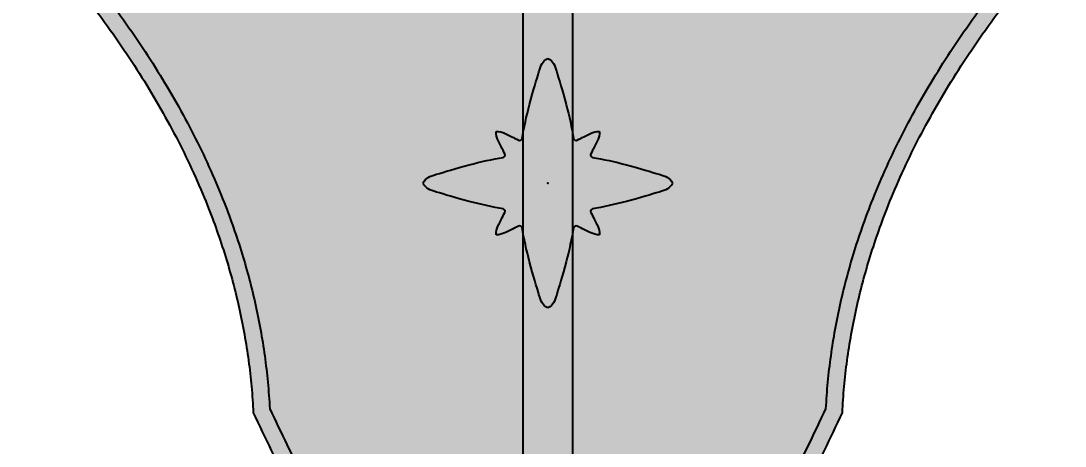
# Model space of a CAD drawing. Header units: metres. Extents: x -6.5 to 29.8, y -1.8 to 5.3.
# Drawn here: x 11.109 to 11.736, y 2.497 to 2.753 of the extents above; entities that cross this region are included whole.
import ezdxf

# ---------------------------------------------------------------- set-up
doc = ezdxf.new("R2010")
doc.units = ezdxf.units.M
for name, color, linetype, true_color in [('BANDERA$BORDE', 40, 'Continuous', 0xffbf00), ('BANDERA$ESTRELLAS$GRANDE', 252, 'Continuous', 0x696969), ('ESTRUCTURA', 4, 'Continuous', 0x00ffff), ('FONDO', 7, 'Continuous', 0x0f132e)]:
    doc.layers.add(name, color=color, linetype=linetype, true_color=true_color)
doc.styles.add('Predeterminado', font='')
doc.styles.get('Predeterminado').set_extended_font_data('Arial')
doc.dimstyles.new('Predeterminado', dxfattribs={"dimscale": 0.05, "dimtxt": 1, "dimasz": 1, "dimexe": 0.5, "dimexo": 0.5, "dimgap": 0.25, "dimtad": 1, "dimtoh": 1, "dimzin": 1, "dimdsep": 46, "dimtxsty": 'Predeterminado', "dimcen": 0.5, "dimazin": 1, "dimtfac": 1, "dimtdec": 4, "dimtix": 1, "dimtofl": 0, "dimtmove": 1, "dimatfit": 3, "dimfxl": 1, "dimtolj": 1, "dimtzin": 1, "dimarcsym": 0})

# ---------------------------------------------------------------- blocks, each defined once
blk = doc.blocks.new('*D171')
at = {"layer": 'Defpoints', "color": 0}
for p in [(11.87212, 2.51746), (11.33021, 1.67012), (12.17005, 1.67012)]:
    blk.add_point(p, dxfattribs=at)
at = {"layer": 'FONDO', "color": 0, "lineweight": -2}
for p, q in [((11.89712, 2.51746), (12.19505, 2.51746)), ((12.17005, 2.46746), (12.17005, 1.72012)), ((11.35521, 1.67012), (12.19505, 1.67012))]:
    blk.add_line(p, q, dxfattribs=at)
at = {"layer": 'FONDO', "color": 0}
for points in [[(12.17838, 2.46746), (12.16172, 2.46746), (12.17005, 2.51746)], [(12.16172, 1.72012), (12.17838, 1.72012), (12.17005, 1.67012)]]:
    blk.add_solid(points, dxfattribs=at)
at = {"layer": 'FONDO', "color": 0, "insert": (12.13202, 2.09379), "char_height": 0.05, "attachment_point": 5, "rotation": 90, "style": 'Predeterminado'}
blk.add_mtext('\\A1;0.85', dxfattribs=at)
blk = doc.blocks.new('*D172')
at = {"layer": 'Defpoints', "color": 0}
for p in [(11.22541, 3.47012), (10.2239, 1.67012), (10.67408, 1.67012)]:
    blk.add_point(p, dxfattribs=at)
at = {"layer": 'FONDO', "color": 0, "lineweight": -2}
for p, q in [((11.20041, 3.47012), (10.64908, 3.47012)), ((10.67408, 3.42012), (10.67408, 1.72012)), ((10.2489, 1.67012), (10.69908, 1.67012))]:
    blk.add_line(p, q, dxfattribs=at)
at = {"layer": 'FONDO', "color": 0}
for points in [[(10.68241, 3.42012), (10.66574, 3.42012), (10.67408, 3.47012)], [(10.66574, 1.72012), (10.68241, 1.72012), (10.67408, 1.67012)]]:
    blk.add_solid(points, dxfattribs=at)
at = {"layer": 'FONDO', "color": 0, "insert": (10.63605, 2.57012), "char_height": 0.05, "attachment_point": 5, "rotation": 90, "style": 'Predeterminado'}
blk.add_mtext('\\A1;1.80', dxfattribs=at)
blk = doc.blocks.new('*D175')
at = {"layer": 'Defpoints', "color": 0}
for p in [(11.41041, 3.47012), (10.80996, 2.27012), (11.42541, 2.27012)]:
    blk.add_point(p, dxfattribs=at)
at = {"layer": 'FONDO', "color": 0, "lineweight": -2}
for p, q in [((11.38541, 3.47012), (10.78496, 3.47012)), ((10.80996, 3.42012), (10.80996, 2.32012)), ((11.40041, 2.27012), (10.78496, 2.27012))]:
    blk.add_line(p, q, dxfattribs=at)
at = {"layer": 'FONDO', "color": 0}
for points in [[(10.8183, 3.42012), (10.80163, 3.42012), (10.80996, 3.47012)], [(10.80163, 2.32012), (10.8183, 2.32012), (10.80996, 2.27012)]]:
    blk.add_solid(points, dxfattribs=at)
at = {"layer": 'FONDO', "color": 0, "insert": (10.77194, 2.87012), "char_height": 0.05, "attachment_point": 5, "rotation": 90, "style": 'Predeterminado'}
blk.add_mtext('\\A1;1.20', dxfattribs=at)

msp = doc.modelspace()

# ---------------------------------------------------------------- hatches: boundary and pattern name
at = {"layer": 'BANDERA$BORDE'}
h = msp.add_hatch(color=256, dxfattribs=at)
h.paths.add_polyline_path([(11.22541, 3.47012), (11.22538, 3.4679), (11.22531, 3.46566), (11.22518, 3.4634), (11.225, 3.46113), (11.22477, 3.45885), (11.22448, 3.45655), (11.22414, 3.45424), (11.22374, 3.45192), (11.22328, 3.4496), (11.22276, 3.44727), (11.22219, 3.44494), (11.22155, 3.4426), (11.22085, 3.44027), (11.22009, 3.43794), (11.21927, 3.43562), (11.21839, 3.43331), (11.21744, 3.43101), (11.21644, 3.42872), (11.21537, 3.42644), (11.21424, 3.42419), (11.21305, 3.42195), (11.21179, 3.41974), (11.21048, 3.41756), (11.20911, 3.4154), (11.20768, 3.41327), (11.20619, 3.41117), (11.20464, 3.40911), (11.20304, 3.40709), (11.20139, 3.4051), (11.19968, 3.40316), (11.19793, 3.40126), (11.19612, 3.39941), (11.19427, 3.3976), (11.19237, 3.39584), (11.19042, 3.39414), (11.18844, 3.39248), (11.18642, 3.39088), (11.18435, 3.38934), (11.18226, 3.38785), (11.18013, 3.38642), (11.17797, 3.38505), (11.17579, 3.38373), (11.17357, 3.38248), (11.17134, 3.38129), (11.16908, 3.38016), (11.16681, 3.37909), (11.16452, 3.37808), (11.16222, 3.37714), (11.15991, 3.37626), (11.15758, 3.37544), (11.15526, 3.37468), (11.15292, 3.37398), (11.15059, 3.37334), (11.14826, 3.37276), (11.14593, 3.37225), (11.14361, 3.37179), (11.14129, 3.37139), (11.13898, 3.37104), (11.13668, 3.37076), (11.13439, 3.37052), (11.13212, 3.37034), (11.12987, 3.37022), (11.12763, 3.37014), (11.12541, 3.37012), (11.12541, 2.79463), (11.13949, 2.77773), (11.15271, 2.76077), (11.16509, 2.74376), (11.17096, 2.73523), (11.17661, 2.72669), (11.18205, 2.71813), (11.18728, 2.70956), (11.1923, 2.70097), (11.1971, 2.69238), (11.20169, 2.68376), (11.20607, 2.67514), (11.21023, 2.66649), (11.21418, 2.65784), (11.21792, 2.64917), (11.22144, 2.64049), (11.22475, 2.63179), (11.22785, 2.62308), (11.23074, 2.61436), (11.23341, 2.60562), (11.23587, 2.59686), (11.23812, 2.5881), (11.24015, 2.57932), (11.24197, 2.57052), (11.24358, 2.56171), (11.24497, 2.55289), (11.24616, 2.54405), (11.24712, 2.5352), (11.24788, 2.52633), (11.24842, 2.51746), (11.25785, 2.49756), (11.26749, 2.47826), (11.27735, 2.45955), (11.28744, 2.44143), (11.29773, 2.4239), (11.30825, 2.40696), (11.31898, 2.39062), (11.32994, 2.37486), (11.34111, 2.3597), (11.3525, 2.34513), (11.3641, 2.33115), (11.37593, 2.31776), (11.38797, 2.30496), (11.40023, 2.29276), (11.41271, 2.28114), (11.41903, 2.27556), (11.42541, 2.27012), (11.43178, 2.27556), (11.43811, 2.28114), (11.45059, 2.29276), (11.46285, 2.30496), (11.47489, 2.31776), (11.48671, 2.33115), (11.49832, 2.34513), (11.50971, 2.3597), (11.52088, 2.37486), (11.53183, 2.39062), (11.54257, 2.40696), (11.55308, 2.4239), (11.56338, 2.44143), (11.57346, 2.45955), (11.58333, 2.47826), (11.59297, 2.49756), (11.6024, 2.51746), (11.60294, 2.52633), (11.60369, 2.5352), (11.60466, 2.54405), (11.60584, 2.55289), (11.60724, 2.56171), (11.60885, 2.57052), (11.61067, 2.57932), (11.6127, 2.5881), (11.61495, 2.59686), (11.61741, 2.60562), (11.62008, 2.61436), (11.62297, 2.62308), (11.62606, 2.63179), (11.62938, 2.64049), (11.6329, 2.64917), (11.63664, 2.65784), (11.64059, 2.66649), (11.64475, 2.67514), (11.64913, 2.68376), (11.65372, 2.69238), (11.65852, 2.70097), (11.66354, 2.70956), (11.66877, 2.71813), (11.67421, 2.72669), (11.67986, 2.73523), (11.68573, 2.74376), (11.6981, 2.76077), (11.71133, 2.77773), (11.72541, 2.79463), (11.72541, 3.37012), (11.72319, 3.37014), (11.72095, 3.37022), (11.7187, 3.37034), (11.71642, 3.37052), (11.71414, 3.37076), (11.71184, 3.37104), (11.70953, 3.37139), (11.70721, 3.37179), (11.70489, 3.37225), (11.70256, 3.37276), (11.70023, 3.37334), (11.69789, 3.37398), (11.69556, 3.37468), (11.69323, 3.37544), (11.69091, 3.37626), (11.6886, 3.37714), (11.6863, 3.37808), (11.68401, 3.37909), (11.68173, 3.38016), (11.67948, 3.38129), (11.67724, 3.38248), (11.67503, 3.38373), (11.67285, 3.38505), (11.67069, 3.38642), (11.66856, 3.38785), (11.66646, 3.38934), (11.6644, 3.39088), (11.66238, 3.39248), (11.66039, 3.39414), (11.65845, 3.39584), (11.65655, 3.3976), (11.6547, 3.39941), (11.65289, 3.40126), (11.65113, 3.40316), (11.64943, 3.4051), (11.64777, 3.40709), (11.64617, 3.40911), (11.64463, 3.41117), (11.64314, 3.41327), (11.64171, 3.4154), (11.64034, 3.41756), (11.63902, 3.41974), (11.63777, 3.42195), (11.63658, 3.42419), (11.63545, 3.42644), (11.63438, 3.42872), (11.63337, 3.43101), (11.63243, 3.43331), (11.63155, 3.43562), (11.63073, 3.43794), (11.62997, 3.44027), (11.62927, 3.4426), (11.62863, 3.44494), (11.62805, 3.44727), (11.62754, 3.4496), (11.62708, 3.45192), (11.62668, 3.45424), (11.62633, 3.45655), (11.62605, 3.45885), (11.62581, 3.46113), (11.62563, 3.4634), (11.62551, 3.46566), (11.62543, 3.4679), (11.62541, 3.47012)], flags=0)
h.paths.add_polyline_path([(11.23495, 3.46012), (11.23473, 3.45792), (11.23446, 3.45571), (11.23415, 3.4535), (11.23378, 3.45127), (11.23337, 3.44904), (11.23291, 3.44681), (11.2324, 3.44457), (11.23184, 3.44233), (11.23123, 3.44009), (11.23057, 3.43785), (11.22986, 3.43561), (11.22909, 3.43337), (11.22827, 3.43115), (11.22741, 3.42893), (11.22649, 3.42672), (11.22551, 3.42452), (11.22449, 3.42233), (11.22341, 3.42016), (11.22228, 3.41801), (11.22111, 3.41588), (11.21988, 3.41376), (11.2186, 3.41167), (11.21727, 3.4096), (11.21589, 3.40756), (11.21446, 3.40554), (11.21298, 3.40355), (11.21146, 3.4016), (11.20989, 3.39968), (11.20828, 3.39779), (11.20663, 3.39593), (11.20493, 3.39411), (11.20319, 3.39234), (11.20141, 3.3906), (11.1996, 3.3889), (11.19774, 3.38724), (11.19585, 3.38563), (11.19393, 3.38406), (11.19197, 3.38254), (11.18999, 3.38107), (11.18797, 3.37964), (11.18593, 3.37826), (11.18386, 3.37693), (11.18177, 3.37565), (11.17965, 3.37442), (11.17752, 3.37324), (11.17536, 3.37212), (11.17319, 3.37104), (11.17101, 3.37001), (11.16881, 3.36904), (11.1666, 3.36812), (11.16438, 3.36725), (11.16215, 3.36644), (11.15992, 3.36567), (11.15768, 3.36496), (11.15544, 3.3643), (11.1532, 3.36369), (11.15096, 3.36313), (11.14872, 3.36262), (11.14648, 3.36216), (11.14425, 3.36174), (11.14203, 3.36138), (11.13981, 3.36107), (11.13761, 3.3608), (11.13541, 3.36057), (11.13541, 2.79833), (11.14938, 2.78138), (11.16252, 2.76437), (11.17481, 2.7473), (11.18065, 2.73874), (11.18627, 2.73017), (11.19168, 2.72158), (11.19689, 2.71298), (11.20188, 2.70436), (11.20666, 2.69573), (11.21124, 2.68708), (11.2156, 2.67842), (11.21976, 2.66974), (11.22371, 2.66105), (11.22744, 2.65234), (11.23097, 2.64362), (11.23428, 2.63488), (11.23739, 2.62612), (11.24029, 2.61735), (11.24297, 2.60857), (11.24545, 2.59977), (11.24772, 2.59096), (11.24978, 2.58213), (11.25162, 2.57328), (11.25326, 2.56442), (11.25469, 2.55555), (11.25591, 2.54666), (11.25692, 2.53776), (11.25772, 2.52884), (11.25831, 2.5199), (11.26728, 2.50103), (11.27645, 2.48271), (11.28581, 2.46493), (11.29537, 2.44769), (11.30513, 2.431), (11.31508, 2.41485), (11.32523, 2.39925), (11.33557, 2.38419), (11.34612, 2.36967), (11.35686, 2.35569), (11.36779, 2.34226), (11.37892, 2.32938), (11.39025, 2.31703), (11.40177, 2.30523), (11.41349, 2.29398), (11.42541, 2.28326), (11.43733, 2.29398), (11.44905, 2.30523), (11.46057, 2.31703), (11.4719, 2.32938), (11.48303, 2.34226), (11.49396, 2.35569), (11.5047, 2.36967), (11.51524, 2.38419), (11.52559, 2.39925), (11.53574, 2.41485), (11.54569, 2.431), (11.55545, 2.44769), (11.56501, 2.46493), (11.57437, 2.48271), (11.58354, 2.50103), (11.59251, 2.5199), (11.5931, 2.52884), (11.5939, 2.53776), (11.59491, 2.54666), (11.59613, 2.55555), (11.59756, 2.56442), (11.59919, 2.57328), (11.60104, 2.58213), (11.6031, 2.59096), (11.60537, 2.59977), (11.60784, 2.60857), (11.61053, 2.61735), (11.61343, 2.62612), (11.61653, 2.63488), (11.61985, 2.64362), (11.62338, 2.65234), (11.62711, 2.66105), (11.63106, 2.66974), (11.63521, 2.67842), (11.63958, 2.68708), (11.64415, 2.69573), (11.64894, 2.70436), (11.65393, 2.71298), (11.65914, 2.72158), (11.66455, 2.73017), (11.67017, 2.73874), (11.67601, 2.7473), (11.6883, 2.76437), (11.70144, 2.78138), (11.71541, 2.79833), (11.71541, 3.36057), (11.71321, 3.3608), (11.71101, 3.36107), (11.70879, 3.36138), (11.70657, 3.36174), (11.70434, 3.36216), (11.7021, 3.36262), (11.69986, 3.36313), (11.69762, 3.36369), (11.69538, 3.3643), (11.69314, 3.36496), (11.6909, 3.36567), (11.68867, 3.36644), (11.68644, 3.36725), (11.68422, 3.36812), (11.68201, 3.36904), (11.67981, 3.37001), (11.67762, 3.37104), (11.67545, 3.37212), (11.6733, 3.37324), (11.67117, 3.37442), (11.66905, 3.37565), (11.66696, 3.37693), (11.66489, 3.37826), (11.66285, 3.37964), (11.66083, 3.38107), (11.65885, 3.38254), (11.65689, 3.38406), (11.65497, 3.38563), (11.65308, 3.38724), (11.65122, 3.3889), (11.64941, 3.3906), (11.64763, 3.39234), (11.64589, 3.39411), (11.64419, 3.39593), (11.64254, 3.39779), (11.64092, 3.39968), (11.63936, 3.4016), (11.63783, 3.40355), (11.63636, 3.40554), (11.63493, 3.40756), (11.63355, 3.4096), (11.63222, 3.41167), (11.63094, 3.41376), (11.62971, 3.41588), (11.62853, 3.41801), (11.62741, 3.42016), (11.62633, 3.42233), (11.62531, 3.42452), (11.62433, 3.42672), (11.62341, 3.42893), (11.62254, 3.43115), (11.62173, 3.43337), (11.62096, 3.43561), (11.62025, 3.43785), (11.61959, 3.44009), (11.61898, 3.44233), (11.61842, 3.44457), (11.61791, 3.44681), (11.61745, 3.44904), (11.61704, 3.45127), (11.61667, 3.4535), (11.61636, 3.45571), (11.61609, 3.45792), (11.61586, 3.46012)], flags=0)
at = {"layer": 'BANDERA$ESTRELLAS$GRANDE'}
msp.add_hatch(color=256, dxfattribs=at).paths.add_polyline_path([(11.45123, 2.63789), (11.45478, 2.63075), (11.45519, 2.62986), (11.45557, 2.62899), (11.45574, 2.62856), (11.4559, 2.62815), (11.45604, 2.62774), (11.45617, 2.62734), (11.45623, 2.62714), (11.45628, 2.62695), (11.45633, 2.62675), (11.45637, 2.62657), (11.45641, 2.62638), (11.45644, 2.62619), (11.45647, 2.62601), (11.45649, 2.62583), (11.4565, 2.62565), (11.45651, 2.62557), (11.45651, 2.62548), (11.45651, 2.62539), (11.45651, 2.62531), (11.45651, 2.62522), (11.45651, 2.62514), (11.4565, 2.62506), (11.4565, 2.62497), (11.45649, 2.62489), (11.45648, 2.62481), (11.45647, 2.62473), (11.45645, 2.62465), (11.45644, 2.62457), (11.45642, 2.62449), (11.45634, 2.62447), (11.45626, 2.62446), (11.45618, 2.62445), (11.4561, 2.62443), (11.45602, 2.62442), (11.45594, 2.62441), (11.45586, 2.62441), (11.45577, 2.6244), (11.45569, 2.6244), (11.4556, 2.6244), (11.45552, 2.6244), (11.45543, 2.6244), (11.45534, 2.6244), (11.45526, 2.62441), (11.45508, 2.62442), (11.4549, 2.62444), (11.45472, 2.62447), (11.45453, 2.6245), (11.45435, 2.62454), (11.45416, 2.62458), (11.45396, 2.62463), (11.45377, 2.62468), (11.45357, 2.62474), (11.45317, 2.62487), (11.45276, 2.62501), (11.45235, 2.62517), (11.45192, 2.62534), (11.45105, 2.62572), (11.44312, 2.62958), (11.44308, 2.6296), (11.44304, 2.62962), (11.443, 2.62964), (11.44296, 2.62966), (11.44292, 2.62968), (11.44288, 2.6297), (11.44284, 2.62971), (11.4428, 2.62973), (11.44275, 2.62974), (11.44271, 2.62975), (11.44266, 2.62976), (11.44262, 2.62977), (11.44257, 2.62978), (11.44253, 2.62979), (11.44248, 2.62979), (11.44244, 2.62979), (11.44239, 2.6298), (11.44235, 2.6298), (11.4423, 2.6298), (11.44225, 2.62979), (11.44221, 2.62979), (11.44216, 2.62978), (11.44212, 2.62978), (11.44207, 2.62977), (11.44203, 2.62976), (11.44199, 2.62975), (11.44194, 2.62974), (11.4419, 2.62973), (11.44186, 2.62971), (11.44182, 2.6297), (11.44178, 2.62968), (11.44174, 2.62966), (11.4417, 2.62965), (11.44166, 2.62963), (11.44162, 2.6296), (11.44158, 2.62958), (11.44154, 2.62956), (11.44151, 2.62953), (11.44147, 2.62951), (11.44143, 2.62948), (11.4414, 2.62945), (11.44136, 2.62942), (11.44133, 2.62939), (11.4413, 2.62936), (11.44127, 2.62933), (11.44124, 2.62929), (11.44121, 2.62926), (11.44118, 2.62922), (11.44115, 2.62918), (11.44112, 2.62915), (11.4411, 2.62911), (11.44107, 2.62907), (11.44105, 2.62903), (11.44103, 2.62899), (11.44101, 2.62895), (11.44099, 2.62891), (11.44097, 2.62887), (11.44096, 2.62882), (11.44094, 2.62878), (11.44093, 2.62874), (11.44092, 2.6287), (11.44091, 2.62865), (11.4409, 2.62861), (11.44089, 2.62857), (11.44, 2.62381), (11.43893, 2.61869), (11.43773, 2.61344), (11.43646, 2.6083), (11.43485, 2.60229), (11.43075, 2.5886), (11.43005, 2.5864), (11.42983, 2.58577), (11.42961, 2.58518), (11.4295, 2.5849), (11.42938, 2.58463), (11.42926, 2.58437), (11.42914, 2.58412), (11.42901, 2.58388), (11.42888, 2.58365), (11.42874, 2.58342), (11.42866, 2.58331), (11.42859, 2.5832), (11.42851, 2.58309), (11.42843, 2.58298), (11.42835, 2.58287), (11.42827, 2.58277), (11.42819, 2.58267), (11.4281, 2.58257), (11.42801, 2.58246), (11.42792, 2.58237), (11.42782, 2.58227), (11.42773, 2.58217), (11.42762, 2.58207), (11.42752, 2.58198), (11.42742, 2.58188), (11.42731, 2.58179), (11.42708, 2.5816), (11.42684, 2.58141), (11.42658, 2.58123), (11.42631, 2.58105), (11.42603, 2.58087), (11.42573, 2.58068), (11.42541, 2.5805), (11.42509, 2.58068), (11.42479, 2.58087), (11.42451, 2.58105), (11.42424, 2.58123), (11.42398, 2.58141), (11.42374, 2.5816), (11.42351, 2.58179), (11.4234, 2.58188), (11.4233, 2.58198), (11.42319, 2.58207), (11.42309, 2.58217), (11.423, 2.58227), (11.4229, 2.58237), (11.42281, 2.58246), (11.42272, 2.58257), (11.42263, 2.58267), (11.42255, 2.58277), (11.42246, 2.58287), (11.42238, 2.58298), (11.42231, 2.58309), (11.42223, 2.5832), (11.42215, 2.58331), (11.42208, 2.58342), (11.42194, 2.58365), (11.42181, 2.58388), (11.42168, 2.58412), (11.42156, 2.58437), (11.42144, 2.58463), (11.42132, 2.5849), (11.42121, 2.58518), (11.42099, 2.58577), (11.42077, 2.5864), (11.41752, 2.59693), (11.41597, 2.60229), (11.41436, 2.6083), (11.41309, 2.61344), (11.41189, 2.61869), (11.41082, 2.62381), (11.40993, 2.62857), (11.40992, 2.62861), (11.40991, 2.62865), (11.4099, 2.6287), (11.40989, 2.62874), (11.40988, 2.62878), (11.40986, 2.62882), (11.40984, 2.62887), (11.40983, 2.62891), (11.40981, 2.62895), (11.40979, 2.62899), (11.40977, 2.62903), (11.40974, 2.62907), (11.40972, 2.62911), (11.4097, 2.62915), (11.40967, 2.62918), (11.40964, 2.62922), (11.40961, 2.62926), (11.40958, 2.62929), (11.40955, 2.62933), (11.40952, 2.62936), (11.40949, 2.62939), (11.40945, 2.62942), (11.40942, 2.62945), (11.40938, 2.62948), (11.40935, 2.62951), (11.40931, 2.62953), (11.40927, 2.62956), (11.40924, 2.62958), (11.4092, 2.6296), (11.40916, 2.62963), (11.40912, 2.62965), (11.40908, 2.62966), (11.40904, 2.62968), (11.409, 2.6297), (11.40896, 2.62971), (11.40892, 2.62973), (11.40888, 2.62974), (11.40883, 2.62975), (11.40879, 2.62976), (11.40874, 2.62977), (11.4087, 2.62978), (11.40865, 2.62978), (11.40861, 2.62979), (11.40856, 2.62979), (11.40852, 2.6298), (11.40847, 2.6298), (11.40843, 2.6298), (11.40838, 2.62979), (11.40833, 2.62979), (11.40829, 2.62979), (11.40824, 2.62978), (11.4082, 2.62977), (11.40815, 2.62976), (11.40811, 2.62975), (11.40807, 2.62974), (11.40802, 2.62973), (11.40798, 2.62971), (11.40794, 2.6297), (11.4079, 2.62968), (11.40785, 2.62966), (11.40781, 2.62964), (11.40778, 2.62962), (11.40774, 2.6296), (11.4077, 2.62958), (11.40066, 2.62613), (11.39976, 2.62572), (11.39889, 2.62534), (11.39847, 2.62517), (11.39805, 2.62501), (11.39765, 2.62487), (11.39725, 2.62474), (11.39705, 2.62468), (11.39685, 2.62463), (11.39666, 2.62458), (11.39647, 2.62454), (11.39628, 2.6245), (11.3961, 2.62447), (11.39592, 2.62444), (11.39574, 2.62442), (11.39556, 2.62441), (11.39547, 2.6244), (11.39539, 2.6244), (11.3953, 2.6244), (11.39521, 2.6244), (11.39513, 2.6244), (11.39505, 2.6244), (11.39496, 2.62441), (11.39488, 2.62441), (11.3948, 2.62442), (11.39472, 2.62443), (11.39464, 2.62445), (11.39456, 2.62446), (11.39448, 2.62447), (11.3944, 2.62449), (11.39438, 2.62457), (11.39437, 2.62465), (11.39435, 2.62473), (11.39434, 2.62481), (11.39433, 2.62489), (11.39432, 2.62497), (11.39431, 2.62506), (11.39431, 2.62514), (11.39431, 2.62522), (11.3943, 2.62531), (11.3943, 2.62539), (11.39431, 2.62548), (11.39431, 2.62557), (11.39431, 2.62565), (11.39433, 2.62583), (11.39435, 2.62601), (11.39438, 2.62619), (11.39441, 2.62638), (11.39445, 2.62657), (11.39449, 2.62675), (11.39454, 2.62695), (11.39459, 2.62714), (11.39465, 2.62734), (11.39477, 2.62774), (11.39492, 2.62815), (11.39508, 2.62856), (11.39525, 2.62899), (11.39563, 2.62986), (11.39604, 2.63075), (11.3996, 2.63793), (11.39962, 2.63797), (11.39964, 2.63801), (11.39965, 2.63805), (11.39967, 2.63809), (11.39968, 2.63813), (11.39969, 2.63817), (11.3997, 2.63821), (11.39971, 2.63825), (11.39972, 2.6383), (11.39973, 2.63834), (11.39973, 2.63838), (11.39974, 2.63843), (11.39974, 2.63847), (11.39974, 2.63851), (11.39974, 2.63856), (11.39974, 2.6386), (11.39974, 2.63865), (11.39974, 2.63869), (11.39973, 2.63873), (11.39973, 2.63878), (11.39972, 2.63882), (11.39971, 2.63886), (11.3997, 2.6389), (11.39969, 2.63895), (11.39968, 2.63899), (11.39967, 2.63903), (11.39965, 2.63907), (11.39964, 2.63911), (11.39962, 2.63915), (11.3996, 2.63919), (11.39958, 2.63922), (11.39956, 2.63926), (11.39954, 2.6393), (11.39952, 2.63933), (11.3995, 2.63937), (11.39948, 2.6394), (11.39945, 2.63944), (11.39942, 2.63947), (11.3994, 2.63951), (11.39937, 2.63954), (11.39934, 2.63957), (11.39931, 2.6396), (11.39928, 2.63963), (11.39925, 2.63966), (11.39921, 2.63969), (11.39918, 2.63972), (11.39914, 2.63975), (11.39911, 2.63977), (11.39907, 2.6398), (11.39903, 2.63982), (11.399, 2.63984), (11.39896, 2.63986), (11.39892, 2.63988), (11.39888, 2.6399), (11.39884, 2.63992), (11.3988, 2.63994), (11.39876, 2.63995), (11.39872, 2.63996), (11.39868, 2.63998), (11.39864, 2.63999), (11.3986, 2.64), (11.39856, 2.64001), (11.39851, 2.64001), (11.39375, 2.6409), (11.38862, 2.64198), (11.38336, 2.64318), (11.37821, 2.64445), (11.3722, 2.64606), (11.3585, 2.65016), (11.35631, 2.65086), (11.35567, 2.65108), (11.35509, 2.6513), (11.35481, 2.65141), (11.35454, 2.65153), (11.35428, 2.65165), (11.35403, 2.65177), (11.35379, 2.6519), (11.35355, 2.65203), (11.35332, 2.65217), (11.35321, 2.65225), (11.3531, 2.65232), (11.35299, 2.6524), (11.35289, 2.65248), (11.35278, 2.65256), (11.35268, 2.65264), (11.35257, 2.65272), (11.35247, 2.65281), (11.35237, 2.6529), (11.35227, 2.65299), (11.35217, 2.65309), (11.35208, 2.65319), (11.35198, 2.65329), (11.35188, 2.65339), (11.35179, 2.6535), (11.35169, 2.6536), (11.35151, 2.65383), (11.35132, 2.65407), (11.35114, 2.65433), (11.35096, 2.6546), (11.35077, 2.65488), (11.35059, 2.65518), (11.35041, 2.6555), (11.35059, 2.65582), (11.35077, 2.65612), (11.35096, 2.65641), (11.35114, 2.65668), (11.35132, 2.65693), (11.35151, 2.65717), (11.35169, 2.6574), (11.35179, 2.65751), (11.35188, 2.65761), (11.35198, 2.65772), (11.35208, 2.65782), (11.35217, 2.65792), (11.35227, 2.65801), (11.35237, 2.6581), (11.35247, 2.65819), (11.35257, 2.65828), (11.35268, 2.65836), (11.35278, 2.65845), (11.35289, 2.65853), (11.35299, 2.65861), (11.3531, 2.65868), (11.35321, 2.65876), (11.35332, 2.65883), (11.35355, 2.65897), (11.35379, 2.6591), (11.35403, 2.65923), (11.35428, 2.65936), (11.35454, 2.65948), (11.35481, 2.65959), (11.35509, 2.6597), (11.35567, 2.65993), (11.35631, 2.66014), (11.36684, 2.66339), (11.3722, 2.66494), (11.37821, 2.66655), (11.38336, 2.66782), (11.38862, 2.66902), (11.39375, 2.6701), (11.39851, 2.67099), (11.39856, 2.671), (11.3986, 2.67101), (11.39864, 2.67102), (11.39868, 2.67103), (11.39872, 2.67104), (11.39876, 2.67105), (11.3988, 2.67107), (11.39884, 2.67108), (11.39888, 2.6711), (11.39892, 2.67112), (11.39896, 2.67114), (11.399, 2.67116), (11.39903, 2.67118), (11.39907, 2.67121), (11.39911, 2.67123), (11.39914, 2.67126), (11.39918, 2.67128), (11.39921, 2.67131), (11.39925, 2.67134), (11.39928, 2.67137), (11.39931, 2.6714), (11.39934, 2.67143), (11.39937, 2.67146), (11.3994, 2.6715), (11.39942, 2.67153), (11.39945, 2.67157), (11.39948, 2.6716), (11.3995, 2.67164), (11.39952, 2.67167), (11.39954, 2.67171), (11.39956, 2.67174), (11.39958, 2.67178), (11.3996, 2.67182), (11.39962, 2.67186), (11.39964, 2.6719), (11.39965, 2.67194), (11.39967, 2.67198), (11.39968, 2.67202), (11.39969, 2.67206), (11.3997, 2.6721), (11.39971, 2.67214), (11.39972, 2.67218), (11.39973, 2.67223), (11.39973, 2.67227), (11.39974, 2.67231), (11.39974, 2.67236), (11.39974, 2.6724), (11.39974, 2.67245), (11.39974, 2.67249), (11.39974, 2.67253), (11.39974, 2.67258), (11.39973, 2.67262), (11.39973, 2.67266), (11.39972, 2.67271), (11.39971, 2.67275), (11.3997, 2.67279), (11.39969, 2.67283), (11.39968, 2.67288), (11.39967, 2.67292), (11.39965, 2.67296), (11.39964, 2.673), (11.39962, 2.67304), (11.3996, 2.67307), (11.39604, 2.68025), (11.39563, 2.68115), (11.39525, 2.68202), (11.39508, 2.68244), (11.39492, 2.68286), (11.39477, 2.68327), (11.39465, 2.68367), (11.39459, 2.68386), (11.39454, 2.68406), (11.39449, 2.68425), (11.39445, 2.68444), (11.39441, 2.68463), (11.39438, 2.68481), (11.39435, 2.68499), (11.39433, 2.68517), (11.39431, 2.68535), (11.39431, 2.68544), (11.39431, 2.68552), (11.3943, 2.68561), (11.3943, 2.6857), (11.39431, 2.68578), (11.39431, 2.68586), (11.39431, 2.68595), (11.39432, 2.68603), (11.39433, 2.68611), (11.39434, 2.68619), (11.39435, 2.68627), (11.39437, 2.68635), (11.39438, 2.68643), (11.3944, 2.68651), (11.39448, 2.68653), (11.39456, 2.68654), (11.39464, 2.68656), (11.39472, 2.68657), (11.3948, 2.68658), (11.39488, 2.68659), (11.39496, 2.6866), (11.39505, 2.6866), (11.39513, 2.6866), (11.39521, 2.68661), (11.3953, 2.68661), (11.39539, 2.6866), (11.39547, 2.6866), (11.39556, 2.6866), (11.39574, 2.68658), (11.39592, 2.68656), (11.3961, 2.68654), (11.39628, 2.6865), (11.39647, 2.68647), (11.39666, 2.68642), (11.39685, 2.68638), (11.39705, 2.68632), (11.39725, 2.68627), (11.39765, 2.68614), (11.39805, 2.68599), (11.39847, 2.68583), (11.39889, 2.68566), (11.39976, 2.68528), (11.40066, 2.68487), (11.40784, 2.68131), (11.40787, 2.68129), (11.40791, 2.68127), (11.40795, 2.68126), (11.40799, 2.68125), (11.40803, 2.68123), (11.40808, 2.68122), (11.40812, 2.68121), (11.40816, 2.6812), (11.4082, 2.68119), (11.40825, 2.68118), (11.40829, 2.68118), (11.40833, 2.68117), (11.40838, 2.68117), (11.40842, 2.68117), (11.40846, 2.68117), (11.40851, 2.68117), (11.40855, 2.68117), (11.4086, 2.68117), (11.40864, 2.68118), (11.40868, 2.68119), (11.40873, 2.68119), (11.40877, 2.6812), (11.40881, 2.68121), (11.40885, 2.68122), (11.40889, 2.68123), (11.40894, 2.68125), (11.40898, 2.68126), (11.40902, 2.68128), (11.40905, 2.68129), (11.40909, 2.68131), (11.40913, 2.68133), (11.40917, 2.68135), (11.4092, 2.68137), (11.40924, 2.68139), (11.40928, 2.68141), (11.40931, 2.68144), (11.40935, 2.68146), (11.40938, 2.68149), (11.40941, 2.68151), (11.40945, 2.68154), (11.40948, 2.68157), (11.40951, 2.6816), (11.40954, 2.68163), (11.40957, 2.68167), (11.4096, 2.6817), (11.40963, 2.68173), (11.40965, 2.68177), (11.40968, 2.6818), (11.4097, 2.68184), (11.40973, 2.68188), (11.40975, 2.68191), (11.40977, 2.68195), (11.40979, 2.68199), (11.40981, 2.68203), (11.40983, 2.68207), (11.40984, 2.68211), (11.40986, 2.68215), (11.40987, 2.68219), (11.40988, 2.68223), (11.4099, 2.68227), (11.40991, 2.68231), (11.40991, 2.68236), (11.40992, 2.6824), (11.41081, 2.68716), (11.41189, 2.69229), (11.41309, 2.69755), (11.41436, 2.7027), (11.41597, 2.70871), (11.42007, 2.72241), (11.42077, 2.72461), (11.42099, 2.72524), (11.42121, 2.72582), (11.42132, 2.7261), (11.42144, 2.72637), (11.42156, 2.72663), (11.42168, 2.72688), (11.42181, 2.72712), (11.42194, 2.72736), (11.42208, 2.72759), (11.42215, 2.7277), (11.42223, 2.72781), (11.42231, 2.72792), (11.42238, 2.72802), (11.42246, 2.72813), (11.42255, 2.72823), (11.42263, 2.72834), (11.42272, 2.72844), (11.42281, 2.72854), (11.4229, 2.72864), (11.423, 2.72874), (11.42309, 2.72883), (11.42319, 2.72893), (11.4233, 2.72903), (11.4234, 2.72912), (11.42351, 2.72922), (11.42374, 2.7294), (11.42398, 2.72959), (11.42424, 2.72977), (11.42451, 2.72996), (11.42479, 2.73014), (11.42509, 2.73032), (11.42541, 2.7305), (11.42573, 2.73032), (11.42603, 2.73014), (11.42631, 2.72996), (11.42658, 2.72977), (11.42684, 2.72959), (11.42708, 2.7294), (11.42731, 2.72922), (11.42742, 2.72912), (11.42752, 2.72903), (11.42762, 2.72893), (11.42773, 2.72883), (11.42782, 2.72874), (11.42792, 2.72864), (11.42801, 2.72854), (11.4281, 2.72844), (11.42819, 2.72834), (11.42827, 2.72823), (11.42835, 2.72813), (11.42843, 2.72802), (11.42851, 2.72792), (11.42859, 2.72781), (11.42866, 2.7277), (11.42874, 2.72759), (11.42888, 2.72736), (11.42901, 2.72712), (11.42914, 2.72688), (11.42926, 2.72663), (11.42938, 2.72637), (11.4295, 2.7261), (11.42961, 2.72582), (11.42983, 2.72524), (11.43005, 2.72461), (11.4333, 2.71407), (11.43485, 2.70871), (11.43646, 2.7027), (11.43773, 2.69755), (11.43893, 2.69229), (11.44001, 2.68716), (11.4409, 2.6824), (11.4409, 2.68236), (11.44091, 2.68231), (11.44092, 2.68227), (11.44093, 2.68223), (11.44095, 2.68219), (11.44096, 2.68215), (11.44098, 2.68211), (11.44099, 2.68207), (11.44101, 2.68203), (11.44103, 2.68199), (11.44105, 2.68195), (11.44107, 2.68191), (11.44109, 2.68188), (11.44111, 2.68184), (11.44114, 2.6818), (11.44117, 2.68177), (11.44119, 2.68173), (11.44122, 2.6817), (11.44125, 2.68167), (11.44128, 2.68163), (11.44131, 2.6816), (11.44134, 2.68157), (11.44137, 2.68154), (11.4414, 2.68151), (11.44144, 2.68149), (11.44147, 2.68146), (11.44151, 2.68144), (11.44154, 2.68141), (11.44158, 2.68139), (11.44161, 2.68137), (11.44165, 2.68135), (11.44169, 2.68133), (11.44173, 2.68131), (11.44176, 2.68129), (11.4418, 2.68128), (11.44184, 2.68126), (11.44188, 2.68125), (11.44192, 2.68123), (11.44197, 2.68122), (11.44201, 2.68121), (11.44205, 2.6812), (11.44209, 2.68119), (11.44214, 2.68119), (11.44218, 2.68118), (11.44222, 2.68117), (11.44227, 2.68117), (11.44231, 2.68117), (11.44235, 2.68117), (11.4424, 2.68117), (11.44244, 2.68117), (11.44249, 2.68117), (11.44253, 2.68118), (11.44257, 2.68118), (11.44262, 2.68119), (11.44266, 2.6812), (11.4427, 2.68121), (11.44274, 2.68122), (11.44278, 2.68123), (11.44282, 2.68125), (11.44286, 2.68126), (11.4429, 2.68127), (11.44294, 2.68129), (11.44298, 2.68131), (11.45016, 2.68487), (11.45105, 2.68528), (11.45192, 2.68566), (11.45235, 2.68583), (11.45276, 2.68599), (11.45317, 2.68614), (11.45357, 2.68627), (11.45377, 2.68632), (11.45396, 2.68638), (11.45416, 2.68642), (11.45435, 2.68647), (11.45453, 2.6865), (11.45472, 2.68654), (11.4549, 2.68656), (11.45508, 2.68658), (11.45526, 2.6866), (11.45534, 2.6866), (11.45543, 2.6866), (11.45552, 2.68661), (11.4556, 2.68661), (11.45569, 2.6866), (11.45577, 2.6866), (11.45586, 2.6866), (11.45594, 2.68659), (11.45602, 2.68658), (11.4561, 2.68657), (11.45618, 2.68656), (11.45626, 2.68654), (11.45634, 2.68653), (11.45642, 2.68651), (11.45644, 2.68643), (11.45645, 2.68635), (11.45647, 2.68627), (11.45648, 2.68619), (11.45649, 2.68611), (11.4565, 2.68603), (11.4565, 2.68595), (11.45651, 2.68586), (11.45651, 2.68578), (11.45651, 2.6857), (11.45651, 2.68561), (11.45651, 2.68552), (11.45651, 2.68544), (11.4565, 2.68535), (11.45649, 2.68517), (11.45647, 2.68499), (11.45644, 2.68481), (11.45641, 2.68463), (11.45637, 2.68444), (11.45633, 2.68425), (11.45628, 2.68406), (11.45623, 2.68386), (11.45617, 2.68367), (11.45604, 2.68327), (11.4559, 2.68286), (11.45574, 2.68244), (11.45557, 2.68202), (11.45519, 2.68115), (11.45478, 2.68025), (11.45122, 2.67307), (11.4512, 2.67304), (11.45118, 2.673), (11.45117, 2.67296), (11.45115, 2.67292), (11.45114, 2.67288), (11.45113, 2.67283), (11.45112, 2.67279), (11.45111, 2.67275), (11.4511, 2.67271), (11.45109, 2.67266), (11.45109, 2.67262), (11.45108, 2.67258), (11.45108, 2.67253), (11.45108, 2.67249), (11.45108, 2.67245), (11.45108, 2.6724), (11.45108, 2.67236), (11.45108, 2.67231), (11.45109, 2.67227), (11.45109, 2.67223), (11.4511, 2.67218), (11.45111, 2.67214), (11.45112, 2.6721), (11.45113, 2.67206), (11.45114, 2.67202), (11.45115, 2.67198), (11.45117, 2.67194), (11.45118, 2.6719), (11.4512, 2.67186), (11.45122, 2.67182), (11.45123, 2.67178), (11.45125, 2.67174), (11.45127, 2.67171), (11.4513, 2.67167), (11.45132, 2.67164), (11.45134, 2.6716), (11.45137, 2.67157), (11.45139, 2.67153), (11.45142, 2.6715), (11.45145, 2.67146), (11.45148, 2.67143), (11.45151, 2.6714), (11.45154, 2.67137), (11.45157, 2.67134), (11.45161, 2.67131), (11.45164, 2.67128), (11.45167, 2.67126), (11.45171, 2.67123), (11.45175, 2.67121), (11.45178, 2.67118), (11.45182, 2.67116), (11.45186, 2.67114), (11.4519, 2.67112), (11.45194, 2.6711), (11.45198, 2.67108), (11.45202, 2.67107), (11.45206, 2.67105), (11.4521, 2.67104), (11.45214, 2.67103), (11.45218, 2.67102), (11.45222, 2.67101), (11.45226, 2.671), (11.4523, 2.67099), (11.45707, 2.6701), (11.4622, 2.66902), (11.46746, 2.66782), (11.47261, 2.66655), (11.47862, 2.66494), (11.49231, 2.66084), (11.49451, 2.66014), (11.49514, 2.65993), (11.49573, 2.6597), (11.49601, 2.65959), (11.49628, 2.65948), (11.49654, 2.65936), (11.49679, 2.65923), (11.49703, 2.6591), (11.49727, 2.65897), (11.49749, 2.65883), (11.49761, 2.65876), (11.49772, 2.65868), (11.49782, 2.65861), (11.49793, 2.65853), (11.49804, 2.65845), (11.49814, 2.65836), (11.49824, 2.65828), (11.49835, 2.65819), (11.49845, 2.6581), (11.49855, 2.65801), (11.49864, 2.65792), (11.49874, 2.65782), (11.49884, 2.65772), (11.49893, 2.65761), (11.49903, 2.65751), (11.49912, 2.6574), (11.49931, 2.65717), (11.4995, 2.65693), (11.49968, 2.65668), (11.49986, 2.65641), (11.50004, 2.65612), (11.50023, 2.65582), (11.50041, 2.6555), (11.50023, 2.65518), (11.50004, 2.65488), (11.49986, 2.6546), (11.49968, 2.65433), (11.4995, 2.65407), (11.49931, 2.65383), (11.49912, 2.6536), (11.49903, 2.6535), (11.49893, 2.65339), (11.49884, 2.65329), (11.49874, 2.65319), (11.49864, 2.65309), (11.49855, 2.65299), (11.49845, 2.6529), (11.49835, 2.65281), (11.49824, 2.65272), (11.49814, 2.65264), (11.49804, 2.65256), (11.49793, 2.65248), (11.49782, 2.6524), (11.49772, 2.65232), (11.49761, 2.65225), (11.49749, 2.65217), (11.49727, 2.65203), (11.49703, 2.6519), (11.49679, 2.65177), (11.49654, 2.65165), (11.49628, 2.65153), (11.49601, 2.65141), (11.49573, 2.6513), (11.49514, 2.65108), (11.49451, 2.65086), (11.48398, 2.64761), (11.47862, 2.64606), (11.47261, 2.64445), (11.46746, 2.64318), (11.4622, 2.64198), (11.45707, 2.6409), (11.4523, 2.64001), (11.45226, 2.64001), (11.45222, 2.64), (11.45218, 2.63999), (11.45214, 2.63998), (11.4521, 2.63996), (11.45206, 2.63995), (11.45202, 2.63994), (11.45198, 2.63992), (11.45194, 2.6399), (11.4519, 2.63988), (11.45186, 2.63986), (11.45182, 2.63984), (11.45178, 2.63982), (11.45175, 2.6398), (11.45171, 2.63977), (11.45167, 2.63975), (11.45164, 2.63972), (11.45161, 2.63969), (11.45157, 2.63966), (11.45154, 2.63963), (11.45151, 2.6396), (11.45148, 2.63957), (11.45145, 2.63954), (11.45142, 2.63951), (11.45139, 2.63947), (11.45137, 2.63944), (11.45134, 2.6394), (11.45132, 2.63937), (11.4513, 2.63933), (11.45127, 2.6393), (11.45125, 2.63926), (11.45123, 2.63922), (11.45122, 2.63919), (11.4512, 2.63915), (11.45118, 2.63911), (11.45117, 2.63907), (11.45115, 2.63903), (11.45114, 2.63899), (11.45113, 2.63895), (11.45112, 2.6389), (11.45111, 2.63886), (11.4511, 2.63882), (11.45109, 2.63878), (11.45109, 2.63873), (11.45108, 2.63869), (11.45108, 2.63865), (11.45108, 2.6386), (11.45108, 2.63856), (11.45108, 2.63851), (11.45108, 2.63847), (11.45108, 2.63843), (11.45109, 2.63838), (11.45109, 2.63834), (11.4511, 2.6383), (11.45111, 2.63825), (11.45112, 2.63821), (11.45113, 2.63817), (11.45114, 2.63813), (11.45115, 2.63809), (11.45117, 2.63805), (11.45118, 2.63801), (11.4512, 2.63797), (11.45122, 2.63793)], flags=0)
at = {"layer": 'FONDO'}
msp.add_hatch(color=256, dxfattribs=at).paths.add_polyline_path([(11.23495, 3.46012), (11.23473, 3.45792), (11.23446, 3.45571), (11.23415, 3.4535), (11.23378, 3.45127), (11.23337, 3.44904), (11.23291, 3.44681), (11.2324, 3.44457), (11.23184, 3.44233), (11.23123, 3.44009), (11.23057, 3.43785), (11.22986, 3.43561), (11.22909, 3.43337), (11.22827, 3.43115), (11.22741, 3.42893), (11.22649, 3.42672), (11.22551, 3.42452), (11.22449, 3.42233), (11.22341, 3.42016), (11.22228, 3.41801), (11.22111, 3.41588), (11.21988, 3.41376), (11.2186, 3.41167), (11.21727, 3.4096), (11.21589, 3.40756), (11.21446, 3.40554), (11.21298, 3.40355), (11.21146, 3.4016), (11.20989, 3.39968), (11.20828, 3.39779), (11.20663, 3.39593), (11.20493, 3.39411), (11.20319, 3.39234), (11.20141, 3.3906), (11.1996, 3.3889), (11.19774, 3.38724), (11.19585, 3.38563), (11.19393, 3.38406), (11.19197, 3.38254), (11.18999, 3.38107), (11.18797, 3.37964), (11.18593, 3.37826), (11.18386, 3.37693), (11.18177, 3.37565), (11.17965, 3.37442), (11.17752, 3.37324), (11.17536, 3.37212), (11.17319, 3.37104), (11.17101, 3.37001), (11.16881, 3.36904), (11.1666, 3.36812), (11.16438, 3.36725), (11.16215, 3.36644), (11.15992, 3.36567), (11.15768, 3.36496), (11.15544, 3.3643), (11.1532, 3.36369), (11.15096, 3.36313), (11.14872, 3.36262), (11.14648, 3.36216), (11.14425, 3.36174), (11.14203, 3.36138), (11.13981, 3.36107), (11.13761, 3.3608), (11.13541, 3.36057), (11.13541, 2.79833), (11.14938, 2.78138), (11.16252, 2.76437), (11.17481, 2.7473), (11.18065, 2.73874), (11.18627, 2.73017), (11.19168, 2.72158), (11.19689, 2.71298), (11.20188, 2.70436), (11.20666, 2.69573), (11.21124, 2.68708), (11.2156, 2.67842), (11.21976, 2.66974), (11.22371, 2.66105), (11.22744, 2.65234), (11.23097, 2.64362), (11.23428, 2.63488), (11.23739, 2.62612), (11.24029, 2.61735), (11.24297, 2.60857), (11.24545, 2.59977), (11.24772, 2.59096), (11.24978, 2.58213), (11.25162, 2.57328), (11.25326, 2.56442), (11.25469, 2.55555), (11.25591, 2.54666), (11.25692, 2.53776), (11.25772, 2.52884), (11.25831, 2.5199), (11.26728, 2.50103), (11.27645, 2.48271), (11.28581, 2.46493), (11.29537, 2.44769), (11.30513, 2.431), (11.31508, 2.41485), (11.32523, 2.39925), (11.33557, 2.38419), (11.34612, 2.36967), (11.35686, 2.35569), (11.36779, 2.34226), (11.37892, 2.32938), (11.39025, 2.31703), (11.40177, 2.30523), (11.41349, 2.29398), (11.42541, 2.28326), (11.43733, 2.29398), (11.44905, 2.30523), (11.46057, 2.31703), (11.4719, 2.32938), (11.48303, 2.34226), (11.49396, 2.35569), (11.5047, 2.36967), (11.51524, 2.38419), (11.52559, 2.39925), (11.53574, 2.41485), (11.54569, 2.431), (11.55545, 2.44769), (11.56501, 2.46493), (11.57437, 2.48271), (11.58354, 2.50103), (11.59251, 2.5199), (11.5931, 2.52884), (11.5939, 2.53776), (11.59491, 2.54666), (11.59613, 2.55555), (11.59756, 2.56442), (11.59919, 2.57328), (11.60104, 2.58213), (11.6031, 2.59096), (11.60537, 2.59977), (11.60784, 2.60857), (11.61053, 2.61735), (11.61343, 2.62612), (11.61653, 2.63488), (11.61985, 2.64362), (11.62338, 2.65234), (11.62711, 2.66105), (11.63106, 2.66974), (11.63521, 2.67842), (11.63958, 2.68708), (11.64415, 2.69573), (11.64894, 2.70436), (11.65393, 2.71298), (11.65914, 2.72158), (11.66455, 2.73017), (11.67017, 2.73874), (11.67601, 2.7473), (11.6883, 2.76437), (11.70144, 2.78138), (11.71541, 2.79833), (11.71541, 3.36057), (11.71321, 3.3608), (11.71101, 3.36107), (11.70879, 3.36138), (11.70657, 3.36174), (11.70434, 3.36216), (11.7021, 3.36262), (11.69986, 3.36313), (11.69762, 3.36369), (11.69538, 3.3643), (11.69314, 3.36496), (11.6909, 3.36567), (11.68867, 3.36644), (11.68644, 3.36725), (11.68422, 3.36812), (11.68201, 3.36904), (11.67981, 3.37001), (11.67762, 3.37104), (11.67545, 3.37212), (11.6733, 3.37324), (11.67117, 3.37442), (11.66905, 3.37565), (11.66696, 3.37693), (11.66489, 3.37826), (11.66285, 3.37964), (11.66083, 3.38107), (11.65885, 3.38254), (11.65689, 3.38406), (11.65497, 3.38563), (11.65308, 3.38724), (11.65122, 3.3889), (11.64941, 3.3906), (11.64763, 3.39234), (11.64589, 3.39411), (11.64419, 3.39593), (11.64254, 3.39779), (11.64092, 3.39968), (11.63936, 3.4016), (11.63783, 3.40355), (11.63636, 3.40554), (11.63493, 3.40756), (11.63355, 3.4096), (11.63222, 3.41167), (11.63094, 3.41376), (11.62971, 3.41588), (11.62853, 3.41801), (11.62741, 3.42016), (11.62633, 3.42233), (11.62531, 3.42452), (11.62433, 3.42672), (11.62341, 3.42893), (11.62254, 3.43115), (11.62173, 3.43337), (11.62096, 3.43561), (11.62025, 3.43785), (11.61959, 3.44009), (11.61898, 3.44233), (11.61842, 3.44457), (11.61791, 3.44681), (11.61745, 3.44904), (11.61704, 3.45127), (11.61667, 3.4535), (11.61636, 3.45571), (11.61609, 3.45792), (11.61586, 3.46012)], flags=0)

# ---------------------------------------------------------------- linework, layer by layer
at = {"layer": 'BANDERA$BORDE'}
for points in [[(11.12541, 2.79463), (11.24144, 2.65963), (11.24842, 2.51746)], [(11.13541, 2.79833), (11.25055, 2.66298), (11.25831, 2.5199)], [(11.59251, 2.5199), (11.60027, 2.66298), (11.71541, 2.79833)], [(11.6024, 2.51746), (11.60937, 2.65963), (11.72541, 2.79463)], [(11.24842, 2.51746), (11.32296, 2.35593), (11.42541, 2.27012)], [(11.25831, 2.5199), (11.32929, 2.36679), (11.42541, 2.28326)], [(11.42541, 2.28326), (11.52153, 2.36679), (11.59251, 2.5199)], [(11.42541, 2.27012), (11.52786, 2.35593), (11.6024, 2.51746)]]:
    msp.add_open_spline(points, degree=2, dxfattribs=at)
at = {"layer": 'BANDERA$ESTRELLAS$GRANDE'}
for centre, start, end in [((11.40846, 2.68265), 243.28952, 350.20244), ((11.44235, 2.68265), 189.79756, 296.71048), ((11.39826, 2.67245), 279.79756, 26.71048), ((11.45256, 2.67245), 153.28952, 260.20244), ((11.39826, 2.63856), 333.28952, 80.20244), ((11.45256, 2.63856), 99.79756, 206.71048), ((11.40847, 2.62832), 9.8121, 121.39053), ((11.44235, 2.62832), 58.60947, 170.1879)]:
    msp.add_arc(centre, 0.00148, start, end, dxfattribs=at)
for points, knots in [([(11.40992, 2.6824), (11.41096, 2.6884), (11.41477, 2.70559), (11.42092, 2.72498), (11.42193, 2.72855), (11.42541, 2.7305)], [0.49009583, 0.49009583, 0.49009583, 0.49009583, 0.50014417, 0.5127799, 0.52541563, 0.52541563, 0.52541563, 0.52541563]), ([(11.42541, 2.7305), (11.42889, 2.72855), (11.4299, 2.72498), (11.43605, 2.70559), (11.43986, 2.6884), (11.4409, 2.6824)], [0.52541563, 0.52541563, 0.52541563, 0.52541563, 0.53805136, 0.55068709, 0.56073543, 0.56073543, 0.56073543, 0.56073543]), ([(11.39958, 2.67311), (11.39804, 2.67617), (11.39564, 2.6809), (11.394, 2.68485), (11.3944, 2.68651)], [0.46707035, 0.46707035, 0.46707035, 0.46707035, 0.47180976, 0.4776501, 0.4776501, 0.4776501, 0.4776501]), ([(11.3944, 2.68651), (11.39606, 2.68691), (11.40001, 2.68528), (11.40474, 2.68287), (11.4078, 2.68133)], [0.4776501, 0.4776501, 0.4776501, 0.4776501, 0.48349044, 0.48822985, 0.48822985, 0.48822985, 0.48822985]), ([(11.44302, 2.68133), (11.44608, 2.68287), (11.45081, 2.68528), (11.45476, 2.68691), (11.45642, 2.68651)], [0.56260141, 0.56260141, 0.56260141, 0.56260141, 0.56734082, 0.57318116, 0.57318116, 0.57318116, 0.57318116]), ([(11.45642, 2.68651), (11.45681, 2.68485), (11.45518, 2.6809), (11.45277, 2.67617), (11.45123, 2.67311)], [0.57318116, 0.57318116, 0.57318116, 0.57318116, 0.5790215, 0.5837609, 0.5837609, 0.5837609, 0.5837609]), ([(11.35041, 2.6555), (11.35236, 2.65898), (11.35593, 2.65999), (11.37532, 2.66614), (11.39251, 2.66995), (11.39851, 2.67099)], [0.42988457, 0.42988457, 0.42988457, 0.42988457, 0.4425203, 0.45515603, 0.46520437, 0.46520437, 0.46520437, 0.46520437]), ([(11.4523, 2.67099), (11.45831, 2.66995), (11.4755, 2.66614), (11.49489, 2.65999), (11.49846, 2.65898), (11.50041, 2.6555)], [0.58562689, 0.58562689, 0.58562689, 0.58562689, 0.59567523, 0.60831096, 0.62094669, 0.62094669, 0.62094669, 0.62094669]), ([(11.39851, 2.64001), (11.39251, 2.64105), (11.37532, 2.64486), (11.35593, 2.65101), (11.35236, 2.65202), (11.35041, 2.6555)], [0.39456477, 0.39456477, 0.39456477, 0.39456477, 0.40461311, 0.41724884, 0.42988457, 0.42988457, 0.42988457, 0.42988457]), ([(11.50041, 2.6555), (11.49846, 2.65202), (11.49489, 2.65101), (11.4755, 2.64486), (11.45831, 2.64105), (11.4523, 2.64001)], [0.62094669, 0.62094669, 0.62094669, 0.62094669, 0.63358242, 0.64621815, 0.65626649, 0.65626649, 0.65626649, 0.65626649]), ([(11.3944, 2.62449), (11.394, 2.62615), (11.39564, 2.6301), (11.39804, 2.63483), (11.39958, 2.63789)], [0.38211904, 0.38211904, 0.38211904, 0.38211904, 0.38795938, 0.39269879, 0.39269879, 0.39269879, 0.39269879]), ([(11.45123, 2.63789), (11.45277, 2.63483), (11.45518, 2.6301), (11.45681, 2.62615), (11.45642, 2.62449)], [0.27601343, 0.27601343, 0.27601343, 0.27601343, 0.28075284, 0.28659318, 0.28659318, 0.28659318, 0.28659318]), ([(11.4077, 2.62958), (11.40468, 2.62811), (11.39999, 2.62572), (11.39606, 2.6241), (11.3944, 2.62449)], [0.37160207, 0.37160207, 0.37160207, 0.37160207, 0.3762787, 0.38211904, 0.38211904, 0.38211904, 0.38211904]), ([(11.45642, 2.62449), (11.45476, 2.6241), (11.45083, 2.62572), (11.44613, 2.62811), (11.44312, 2.62958)], [0.28659318, 0.28659318, 0.28659318, 0.28659318, 0.29243352, 0.29711015, 0.29711015, 0.29711015, 0.29711015]), ([(11.42541, 2.5805), (11.42193, 2.58245), (11.42092, 2.58602), (11.41477, 2.6054), (11.41097, 2.62257), (11.40993, 2.62857)], [0.33435611, 0.33435611, 0.33435611, 0.33435611, 0.34699184, 0.35962757, 0.36965466, 0.36965466, 0.36965466, 0.36965466]), ([(11.44089, 2.62857), (11.43985, 2.62257), (11.43605, 2.6054), (11.4299, 2.58602), (11.42889, 2.58245), (11.42541, 2.5805)], [0.29905756, 0.29905756, 0.29905756, 0.29905756, 0.30908465, 0.32172038, 0.33435611, 0.33435611, 0.33435611, 0.33435611])]:
    msp.add_open_spline(points, degree=3, knots=knots, dxfattribs=at)
msp.add_point((11.42541, 2.6555), dxfattribs=at)
at = {"layer": 'ESTRUCTURA'}
msp.add_lwpolyline([(11.41041, 1.67012), (11.44041, 1.67012), (11.44041, 3.57012), (11.41041, 3.57012)], close=True, dxfattribs=at)

# ---------------------------------------------------------------- dimensions: what is measured, and where the dimension line sits
at = {"layer": 'FONDO'}
for base, p1, p2, picture, middle in [((10.67408, 1.67012), (11.22541, 3.47012), (10.2239, 1.67012), '*D172', (10.63605, 2.57012)), ((10.80996, 2.27012), (11.41041, 3.47012), (11.42541, 2.27012), '*D175', (10.77194, 2.87012)), ((12.17005, 1.67012), (11.87212, 2.51746), (11.33021, 1.67012), '*D171', (12.13202, 2.09379))]:
    dim = msp.add_linear_dim(base=base, p1=p1, p2=p2, angle=90, dimstyle='Predeterminado', override={"dimscale": 0.05, "dimtxt": 1, "dimasz": 1, "dimexe": 0.5, "dimexo": 0.5, "dimgap": 0.25, "dimtad": 1, "dimtih": 0, "dimtoh": 0, "dimdec": 2, "dimlfac": 1, "dimzin": 1, "dimtxsty": 'Predeterminado', "dimsah": 0, "dimcen": 0.5, "dimadec": 2, "dimazin": 1, "dimtix": 0, "dimtmove": 0, "dimtzin": 1}, dxfattribs=at)
    dim.commit()
    dim.dimension.update_dxf_attribs({"geometry": picture, "text_midpoint": middle})

doc.saveas('drawing.dxf')
